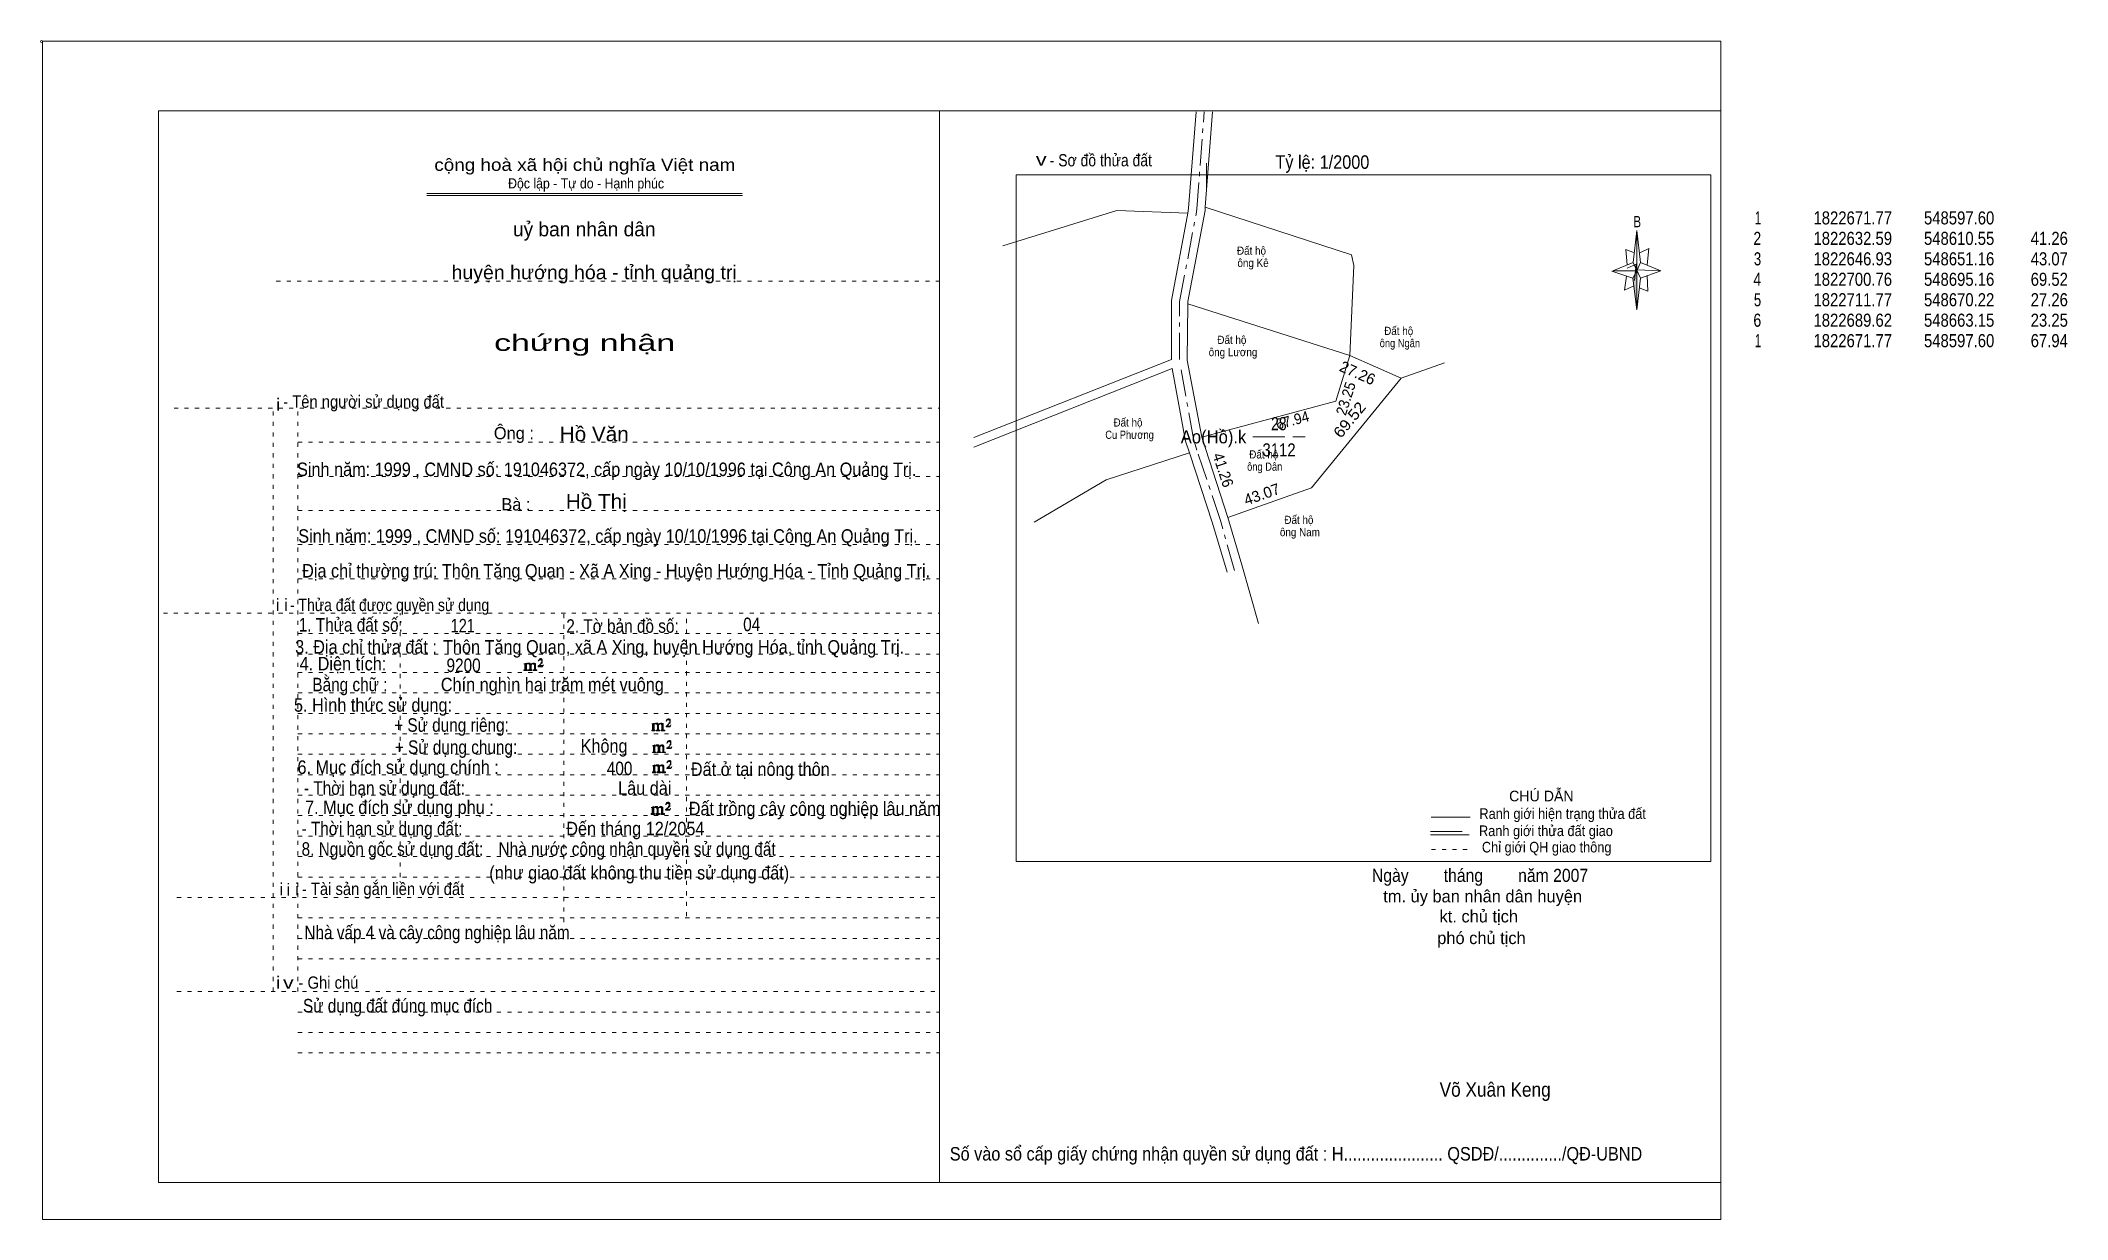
# Model space of a CAD drawing. Header units: centimetres. Extents: x -1.6 to 48, y -3.3 to 25.5.
import ezdxf
from ezdxf.enums import TextEntityAlignment as Align

# ---------------------------------------------------------------- set-up
doc = ezdxf.new("R2010")
doc.units = ezdxf.units.CM
doc.header["$LTSCALE"] = 0.13
for name, pattern in [('DOT_DASHED', [7.7, 5, -1.2, 0.3, -1.2]), ('DOTTED', [1.5, 0.3, -1.2]), ('LONG_DASHED', [7.5, 6, -1.5])]:
    doc.linetypes.add(name, pattern=pattern)
for name, color, linetype, lineweight in [('1', 7, 'DOTTED', 13), ('22', 7, 'Continuous', 13), ('33', 7, 'LONG_DASHED', 13), ('4', 7, 'Continuous', 13), ('5', 7, 'Continuous', 13), ('50', 7, 'Continuous', 13), ('53', 7, 'Continuous', 13)]:
    doc.layers.add(name, color=color, linetype=linetype, lineweight=lineweight)
for name, color, linetype in [('10', 7, 'Continuous'), ('23', 7, 'Continuous'), ('30', 7, 'Continuous')]:
    doc.layers.add(name, color=color, linetype=linetype)

msp = doc.modelspace()

# ---------------------------------------------------------------- hatches: boundary and pattern name
at = {"layer": '5'}
msp.add_hatch(color=256, dxfattribs=at).paths.add_polyline_path([(37.46, 19.87), (37.46, 18.91), (37.36, 19.69)])
at = {"layer": '50'}
for points in [[(10.27, 10.13), (10.27, 10.12), (10.27, 10.11), (10.25, 10.11), (10.24, 10.11), (10.24, 10.1), (10.33, 10.1), (10.33, 10.11), (10.32, 10.11), (10.31, 10.11), (10.31, 10.12), (10.31, 10.13), (10.31, 10.24), (10.31, 10.25), (10.32, 10.26), (10.34, 10.26), (10.35, 10.26), (10.36, 10.26), (10.37, 10.25), (10.39, 10.22), (10.39, 10.13), (10.37, 10.12), (10.37, 10.11), (10.36, 10.11), (10.35, 10.11), (10.35, 10.1), (10.44, 10.1), (10.44, 10.11), (10.43, 10.11), (10.42, 10.11), (10.42, 10.12), (10.42, 10.13), (10.42, 10.24), (10.44, 10.26), (10.45, 10.26), (10.46, 10.26), (10.49, 10.26), (10.49, 10.25), (10.5, 10.24), (10.5, 10.22), (10.5, 10.13), (10.5, 10.12), (10.49, 10.11), (10.49, 10.11), (10.47, 10.11), (10.47, 10.1), (10.56, 10.1), (10.56, 10.11), (10.55, 10.11), (10.54, 10.11), (10.53, 10.12), (10.53, 10.13), (10.53, 10.2), (10.53, 10.25), (10.53, 10.26), (10.52, 10.27), (10.5, 10.28), (10.47, 10.28), (10.46, 10.28), (10.44, 10.27), (10.41, 10.25), (10.41, 10.26), (10.4, 10.28), (10.39, 10.28), (10.37, 10.28), (10.35, 10.28), (10.34, 10.28), (10.32, 10.26), (10.31, 10.26), (10.31, 10.25), (10.31, 10.25), (10.31, 10.26), (10.31, 10.28), (10.24, 10.26), (10.24, 10.26), (10.25, 10.26), (10.27, 10.25), (10.27, 10.24), (10.27, 10.23)], [(10.69, 10.19), (10.72, 10.24), (10.72, 10.24), (10.71, 10.22), (10.69, 10.22), (10.68, 10.22), (10.63, 10.22), (10.66, 10.26), (10.67, 10.27), (10.69, 10.28), (10.69, 10.3), (10.69, 10.32), (10.69, 10.34), (10.69, 10.35), (10.69, 10.37), (10.68, 10.38), (10.67, 10.38), (10.66, 10.39), (10.65, 10.39), (10.63, 10.38), (10.63, 10.38), (10.62, 10.37), (10.61, 10.35), (10.59, 10.33), (10.61, 10.33), (10.61, 10.35), (10.62, 10.35), (10.63, 10.36), (10.65, 10.36), (10.66, 10.36), (10.67, 10.35), (10.68, 10.35), (10.68, 10.32), (10.68, 10.3), (10.66, 10.28), (10.66, 10.26), (10.65, 10.25), (10.59, 10.2), (10.59, 10.19)], [(13.39, 8.66), (13.39, 8.65), (13.39, 8.64), (13.38, 8.64), (13.37, 8.64), (13.37, 8.62), (13.45, 8.62), (13.45, 8.64), (13.44, 8.64), (13.43, 8.64), (13.43, 8.65), (13.43, 8.66), (13.43, 8.77), (13.43, 8.78), (13.44, 8.79), (13.47, 8.79), (13.48, 8.79), (13.49, 8.79), (13.5, 8.78), (13.51, 8.74), (13.51, 8.66), (13.5, 8.65), (13.5, 8.64), (13.49, 8.64), (13.48, 8.64), (13.48, 8.62), (13.57, 8.62), (13.57, 8.64), (13.55, 8.64), (13.54, 8.64), (13.54, 8.65), (13.54, 8.66), (13.54, 8.77), (13.57, 8.79), (13.58, 8.79), (13.59, 8.79), (13.61, 8.79), (13.61, 8.78), (13.62, 8.77), (13.62, 8.74), (13.62, 8.66), (13.62, 8.65), (13.61, 8.64), (13.61, 8.64), (13.6, 8.64), (13.6, 8.62), (13.69, 8.62), (13.69, 8.64), (13.67, 8.64), (13.66, 8.64), (13.65, 8.65), (13.65, 8.66), (13.65, 8.73), (13.65, 8.78), (13.65, 8.79), (13.64, 8.8), (13.62, 8.81), (13.6, 8.81), (13.59, 8.81), (13.57, 8.8), (13.53, 8.78), (13.53, 8.79), (13.52, 8.81), (13.51, 8.81), (13.5, 8.81), (13.48, 8.81), (13.47, 8.81), (13.44, 8.79), (13.43, 8.79), (13.43, 8.78), (13.43, 8.78), (13.43, 8.79), (13.43, 8.81), (13.37, 8.79), (13.37, 8.79), (13.38, 8.79), (13.39, 8.78), (13.39, 8.77), (13.39, 8.76)], [(13.82, 8.72), (13.84, 8.77), (13.84, 8.77), (13.83, 8.74), (13.82, 8.74), (13.81, 8.74), (13.75, 8.74), (13.79, 8.79), (13.8, 8.8), (13.82, 8.81), (13.82, 8.83), (13.82, 8.84), (13.82, 8.87), (13.82, 8.88), (13.82, 8.9), (13.81, 8.91), (13.8, 8.91), (13.79, 8.92), (13.77, 8.92), (13.75, 8.91), (13.75, 8.91), (13.74, 8.9), (13.73, 8.88), (13.72, 8.86), (13.73, 8.86), (13.73, 8.88), (13.74, 8.88), (13.75, 8.89), (13.77, 8.89), (13.79, 8.89), (13.8, 8.88), (13.81, 8.88), (13.81, 8.84), (13.81, 8.83), (13.79, 8.81), (13.79, 8.79), (13.77, 8.78), (13.72, 8.73), (13.72, 8.72)], [(13.41, 8.12), (13.41, 8.11), (13.41, 8.1), (13.4, 8.1), (13.39, 8.1), (13.39, 8.09), (13.48, 8.09), (13.48, 8.1), (13.47, 8.1), (13.45, 8.1), (13.45, 8.11), (13.45, 8.12), (13.45, 8.23), (13.45, 8.24), (13.47, 8.26), (13.49, 8.26), (13.5, 8.26), (13.51, 8.26), (13.52, 8.24), (13.53, 8.21), (13.53, 8.12), (13.52, 8.11), (13.52, 8.1), (13.51, 8.1), (13.5, 8.1), (13.5, 8.09), (13.59, 8.09), (13.59, 8.1), (13.58, 8.1), (13.57, 8.1), (13.57, 8.11), (13.57, 8.12), (13.57, 8.23), (13.59, 8.26), (13.6, 8.26), (13.61, 8.26), (13.63, 8.26), (13.63, 8.24), (13.64, 8.23), (13.64, 8.21), (13.64, 8.12), (13.64, 8.11), (13.63, 8.1), (13.63, 8.1), (13.62, 8.1), (13.62, 8.09), (13.71, 8.09), (13.71, 8.1), (13.7, 8.1), (13.69, 8.1), (13.67, 8.11), (13.67, 8.12), (13.67, 8.2), (13.67, 8.24), (13.67, 8.26), (13.66, 8.27), (13.64, 8.28), (13.62, 8.28), (13.61, 8.28), (13.59, 8.27), (13.55, 8.24), (13.55, 8.26), (13.54, 8.28), (13.53, 8.28), (13.52, 8.28), (13.5, 8.28), (13.49, 8.28), (13.47, 8.26), (13.45, 8.26), (13.45, 8.24), (13.45, 8.24), (13.45, 8.26), (13.45, 8.28), (13.39, 8.26), (13.39, 8.26), (13.4, 8.26), (13.41, 8.24), (13.41, 8.23), (13.41, 8.22)], [(13.84, 8.19), (13.86, 8.23), (13.86, 8.23), (13.85, 8.21), (13.84, 8.21), (13.83, 8.21), (13.77, 8.21), (13.81, 8.26), (13.82, 8.27), (13.84, 8.28), (13.84, 8.3), (13.84, 8.31), (13.84, 8.33), (13.84, 8.34), (13.84, 8.37), (13.83, 8.38), (13.82, 8.38), (13.81, 8.39), (13.8, 8.39), (13.77, 8.38), (13.77, 8.38), (13.76, 8.37), (13.75, 8.34), (13.74, 8.32), (13.75, 8.32), (13.75, 8.34), (13.76, 8.34), (13.77, 8.36), (13.8, 8.36), (13.81, 8.36), (13.82, 8.34), (13.83, 8.34), (13.83, 8.31), (13.83, 8.3), (13.81, 8.28), (13.81, 8.26), (13.8, 8.24), (13.74, 8.2), (13.74, 8.19)], [(13.41, 7.64), (13.41, 7.63), (13.41, 7.62), (13.4, 7.62), (13.39, 7.62), (13.39, 7.6), (13.47, 7.6), (13.47, 7.62), (13.46, 7.62), (13.45, 7.62), (13.45, 7.63), (13.45, 7.64), (13.45, 7.75), (13.45, 7.76), (13.46, 7.77), (13.49, 7.77), (13.5, 7.77), (13.51, 7.77), (13.52, 7.76), (13.53, 7.72), (13.53, 7.64), (13.52, 7.63), (13.52, 7.62), (13.51, 7.62), (13.5, 7.62), (13.5, 7.6), (13.59, 7.6), (13.59, 7.62), (13.57, 7.62), (13.56, 7.62), (13.56, 7.63), (13.56, 7.64), (13.56, 7.75), (13.59, 7.77), (13.6, 7.77), (13.61, 7.77), (13.63, 7.77), (13.63, 7.76), (13.64, 7.75), (13.64, 7.72), (13.64, 7.64), (13.64, 7.63), (13.63, 7.62), (13.63, 7.62), (13.62, 7.62), (13.62, 7.6), (13.71, 7.6), (13.71, 7.62), (13.69, 7.62), (13.68, 7.62), (13.67, 7.63), (13.67, 7.64), (13.67, 7.71), (13.67, 7.76), (13.67, 7.77), (13.66, 7.78), (13.64, 7.79), (13.62, 7.79), (13.61, 7.79), (13.59, 7.78), (13.55, 7.76), (13.55, 7.77), (13.54, 7.79), (13.53, 7.79), (13.52, 7.79), (13.5, 7.79), (13.49, 7.79), (13.46, 7.77), (13.45, 7.77), (13.45, 7.76), (13.45, 7.76), (13.45, 7.77), (13.45, 7.79), (13.39, 7.77), (13.39, 7.77), (13.4, 7.77), (13.41, 7.76), (13.41, 7.75), (13.41, 7.74)], [(13.84, 7.7), (13.86, 7.75), (13.86, 7.75), (13.85, 7.72), (13.84, 7.72), (13.83, 7.72), (13.77, 7.72), (13.81, 7.77), (13.82, 7.78), (13.84, 7.79), (13.84, 7.81), (13.84, 7.82), (13.84, 7.85), (13.84, 7.86), (13.84, 7.88), (13.83, 7.89), (13.82, 7.89), (13.81, 7.9), (13.79, 7.9), (13.77, 7.89), (13.77, 7.89), (13.76, 7.88), (13.75, 7.86), (13.74, 7.84), (13.75, 7.84), (13.75, 7.86), (13.76, 7.86), (13.77, 7.87), (13.79, 7.87), (13.81, 7.87), (13.82, 7.86), (13.83, 7.86), (13.83, 7.82), (13.83, 7.81), (13.81, 7.79), (13.81, 7.77), (13.79, 7.76), (13.74, 7.71), (13.74, 7.7)], [(13.38, 6.62), (13.38, 6.61), (13.38, 6.6), (13.37, 6.6), (13.36, 6.6), (13.36, 6.58), (13.44, 6.58), (13.44, 6.6), (13.43, 6.6), (13.42, 6.6), (13.42, 6.61), (13.42, 6.62), (13.42, 6.73), (13.42, 6.74), (13.43, 6.75), (13.46, 6.75), (13.47, 6.75), (13.48, 6.75), (13.49, 6.74), (13.5, 6.7), (13.5, 6.62), (13.49, 6.61), (13.49, 6.6), (13.48, 6.6), (13.47, 6.6), (13.47, 6.58), (13.56, 6.58), (13.56, 6.6), (13.54, 6.6), (13.53, 6.6), (13.53, 6.61), (13.53, 6.62), (13.53, 6.73), (13.56, 6.75), (13.57, 6.75), (13.58, 6.75), (13.6, 6.75), (13.6, 6.74), (13.61, 6.73), (13.61, 6.7), (13.61, 6.62), (13.61, 6.61), (13.6, 6.6), (13.6, 6.6), (13.59, 6.6), (13.59, 6.58), (13.68, 6.58), (13.68, 6.6), (13.66, 6.6), (13.65, 6.6), (13.64, 6.61), (13.64, 6.62), (13.64, 6.69), (13.64, 6.74), (13.64, 6.75), (13.63, 6.76), (13.61, 6.77), (13.59, 6.77), (13.58, 6.77), (13.56, 6.76), (13.52, 6.74), (13.52, 6.75), (13.51, 6.77), (13.5, 6.77), (13.49, 6.77), (13.47, 6.77), (13.46, 6.77), (13.43, 6.75), (13.42, 6.75), (13.42, 6.74), (13.42, 6.74), (13.42, 6.75), (13.42, 6.77), (13.36, 6.75), (13.36, 6.75), (13.37, 6.75), (13.38, 6.74), (13.38, 6.73), (13.38, 6.72)], [(13.81, 6.68), (13.83, 6.73), (13.83, 6.73), (13.82, 6.7), (13.81, 6.7), (13.8, 6.7), (13.74, 6.7), (13.78, 6.75), (13.79, 6.76), (13.81, 6.77), (13.81, 6.79), (13.81, 6.8), (13.81, 6.83), (13.81, 6.84), (13.81, 6.86), (13.8, 6.87), (13.79, 6.87), (13.78, 6.88), (13.76, 6.88), (13.74, 6.87), (13.74, 6.87), (13.73, 6.86), (13.72, 6.84), (13.71, 6.82), (13.72, 6.82), (13.72, 6.84), (13.73, 6.84), (13.74, 6.85), (13.76, 6.85), (13.78, 6.85), (13.79, 6.84), (13.8, 6.84), (13.8, 6.8), (13.8, 6.79), (13.78, 6.77), (13.78, 6.75), (13.76, 6.74), (13.71, 6.69), (13.71, 6.68)]]:
    msp.add_hatch(color=256, dxfattribs=at).paths.add_polyline_path(points)

# ---------------------------------------------------------------- linework, layer by layer
at = {"layer": '1', "linetype": 'Continuous'}
for p, q in [((1.31, -2.42), (1.31, 23.78)), ((1.31, 23.78), (39.51, 23.78)), ((20.41, -2.42), (20.41, 23.78)), ((39.51, -2.42), (39.51, 23.78)), ((7.87, 21.76), (15.58, 21.76)), ((7.87, 21.71), (15.59, 21.71)), ((37.36, 19.69), (36.85, 19.86)), ((1.31, -2.42), (39.51, -2.42))]:
    msp.add_line(p, q, dxfattribs=at)
at = {"layer": '1'}
for p, q in [((4.19, 19.61), (20.41, 19.61)), ((1.69, 16.51), (20.41, 16.51)), ((4.11, 2.25), (4.11, 16.51)), ((4.72, 2.25), (4.72, 16.51)), ((4.72, 15.68), (20.41, 15.68)), ((4.72, 14.84), (20.41, 14.84)), ((4.72, 14.01), (20.41, 14.01)), ((4.72, 13.18), (20.41, 13.18)), ((4.72, 12.34), (20.41, 12.34)), ((1.43, 11.5), (20.41, 11.5)), ((7.22, 5.05), (7.22, 11.5)), ((11.22, 3.95), (11.22, 11.5)), ((14.22, 4.09), (14.22, 11.5)), ((4.72, 11), (20.41, 11)), ((4.72, 10.5), (20.41, 10.5)), ((4.72, 10.05), (20.41, 10.05)), ((4.72, 9.55), (20.41, 9.55)), ((4.72, 9.05), (20.41, 9.05)), ((4.72, 8.55), (20.41, 8.55)), ((4.72, 8.05), (20.41, 8.05)), ((4.72, 7.55), (20.41, 7.55)), ((4.72, 7.05), (20.41, 7.05)), ((4.72, 6.55), (20.41, 6.55)), ((4.72, 6.05), (20.41, 6.05)), ((4.72, 5.55), (20.41, 5.55)), ((4.72, 5.05), (20.41, 5.05)), ((1.76, 4.55), (20.41, 4.55)), ((4.72, 4.05), (20.41, 4.05)), ((4.72, 3.55), (20.41, 3.55)), ((4.72, 3.05), (20.41, 3.05)), ((1.76, 2.25), (20.41, 2.25)), ((4.72, 1.75), (20.41, 1.75)), ((4.72, 1.25), (20.41, 1.25)), ((4.72, 0.75), (20.41, 0.75))]:
    msp.add_line(p, q, dxfattribs=at)
at = {"layer": '1', "linetype": 'Continuous'}
msp.add_lwpolyline([(-1.53, -3.32), (39.51, -3.32), (39.51, 25.48), (-1.53, 25.48)], close=True, dxfattribs=at)
msp.add_lwpolyline([(37.37, 19.49), (37.16, 19.39), (37.21, 19.74)], dxfattribs=at)
at = {"layer": '22'}
for p, q in [((26.9, 21.42), (27.08, 23.75)), ((26.48, 19.06), (30.44, 17.8)), ((21.25, 15.79), (26.08, 17.7)), ((21.25, 15.56), (26.1, 17.48)), ((30.44, 17.8), (31.7, 17.24)), ((31.7, 17.24), (32.76, 17.62)), ((27.46, 13.84), (26.82, 15.8))]:
    msp.add_line(p, q, dxfattribs=at)
for points in [[(26.48, 21.28), (26.5, 21.4), (26.68, 23.75)], [(26.48, 21.28), (24.74, 21.34), (21.96, 20.48)], [(26.48, 19.06), (26.48, 19.12), (26.9, 21.34), (26.9, 21.42)], [(30.44, 17.8), (30.54, 20), (30.48, 20.26), (26.9, 21.42)], [(26.08, 17.7), (26.08, 19.14), (26.48, 21.28)], [(26.82, 15.8), (26.82, 15.8), (26.46, 17.68), (26.48, 19.06)], [(26.52, 15.42), (26.42, 15.7), (26.1, 17.48)], [(26.82, 15.8), (30.1, 16.68), (30.44, 17.8)], [(27.46, 13.84), (29.5, 14.56), (31.7, 17.24)], [(26.52, 15.42), (24.48, 14.76), (22.72, 13.72)], [(27.44, 12.5), (27.08, 13.7), (26.52, 15.42)], [(28.21, 11.25), (27.8, 12.68), (27.46, 13.84)]]:
    msp.add_lwpolyline(points, dxfattribs=at)
at = {"layer": '22', "linetype": 'DOT_DASHED'}
for points in [[(26.68, 21.24), (26.7, 21.38), (26.88, 23.75)], [(26.28, 17.7), (26.28, 19.12), (26.68, 21.24)], [(26.7, 15.48), (26.62, 15.76), (26.3, 17.52)], [(27.62, 12.54), (27.28, 13.76), (26.7, 15.48)]]:
    msp.add_lwpolyline(points, dxfattribs=at)
at = {"layer": '33'}
msp.add_line((28.07, 15.81), (29.35, 15.81), dxfattribs=at)
at = {"layer": '4'}
for p, q in [((32.43, 6.51), (33.38, 6.51)), ((32.41, 6.08), (33.36, 6.08))]:
    msp.add_line(p, q, dxfattribs=at)
at = {"layer": '4', "linetype": 'LONG_DASHED'}
msp.add_line((32.41, 6.16), (33.36, 6.16), dxfattribs=at)
at = {"layer": '4', "linetype": 'DOTTED'}
msp.add_line((32.44, 5.72), (33.43, 5.72), dxfattribs=at)
at = {"layer": '4'}
msp.add_lwpolyline([(22.28, 22.21), (39.27, 22.21), (39.27, 5.43), (22.28, 5.43)], close=True, dxfattribs=at)
msp.add_circle((-1.55, 25.47), 0.025, dxfattribs=at)
at = {"layer": '5'}
for p, q in [((37.37, 20.07), (37.46, 20.85)), ((37.55, 20.07), (38.05, 19.87)), ((37.55, 19.69), (37.46, 18.91)), ((37.73, 19.37), (37.52, 19.45)), ((37.71, 19.75), (37.73, 19.37))]:
    msp.add_line(p, q, dxfattribs=at)
for points in [[(37.46, 20.85), (37.55, 20.07), (37.46, 19.87)], [(37.46, 19.87), (36.87, 19.87), (37.37, 20.07), (37.55, 19.69), (38.05, 19.87), (37.46, 19.89)], [(37.46, 19.87), (37.46, 18.91), (37.36, 19.69)]]:
    msp.add_lwpolyline(points, close=True, dxfattribs=at)
for points in [[(37.4, 20.31), (37.19, 20.39), (37.22, 20.01)], [(37.53, 20.31), (37.75, 20.41), (37.71, 20.01)], [(37.46, 19.87), (37.37, 20.07), (36.87, 19.87)], [(37.22, 19.93), (37.44, 20.03), (37.4, 19.63)], [(37.46, 19.87), (37.55, 19.69), (38.05, 19.87)]]:
    msp.add_lwpolyline(points, dxfattribs=at)
at = {"layer": '50'}
for points in [[(10.27, 10.13), (10.27, 10.12), (10.27, 10.11), (10.25, 10.11), (10.24, 10.11), (10.24, 10.1), (10.33, 10.1), (10.33, 10.11), (10.32, 10.11), (10.31, 10.11), (10.31, 10.12), (10.31, 10.13), (10.31, 10.24), (10.31, 10.25), (10.32, 10.26), (10.34, 10.26), (10.35, 10.26), (10.36, 10.26), (10.37, 10.25), (10.39, 10.22), (10.39, 10.13), (10.37, 10.12), (10.37, 10.11), (10.36, 10.11), (10.35, 10.11), (10.35, 10.1), (10.44, 10.1), (10.44, 10.11), (10.43, 10.11), (10.42, 10.11), (10.42, 10.12), (10.42, 10.13), (10.42, 10.24), (10.44, 10.26), (10.45, 10.26), (10.46, 10.26), (10.49, 10.26), (10.49, 10.25), (10.5, 10.24), (10.5, 10.22), (10.5, 10.13), (10.5, 10.12), (10.49, 10.11), (10.49, 10.11), (10.47, 10.11), (10.47, 10.1), (10.56, 10.1), (10.56, 10.11), (10.55, 10.11), (10.54, 10.11), (10.53, 10.12), (10.53, 10.13), (10.53, 10.2), (10.53, 10.25), (10.53, 10.26), (10.52, 10.27), (10.5, 10.28), (10.47, 10.28), (10.46, 10.28), (10.44, 10.27), (10.41, 10.25), (10.41, 10.26), (10.4, 10.28), (10.39, 10.28), (10.37, 10.28), (10.35, 10.28), (10.34, 10.28), (10.32, 10.26), (10.31, 10.26), (10.31, 10.25), (10.31, 10.25), (10.31, 10.26), (10.31, 10.28), (10.24, 10.26), (10.24, 10.26), (10.25, 10.26), (10.27, 10.25), (10.27, 10.24), (10.27, 10.23)], [(10.69, 10.19), (10.72, 10.24), (10.72, 10.24), (10.71, 10.22), (10.69, 10.22), (10.68, 10.22), (10.63, 10.22), (10.66, 10.26), (10.67, 10.27), (10.69, 10.28), (10.69, 10.3), (10.69, 10.32), (10.69, 10.34), (10.69, 10.35), (10.69, 10.37), (10.68, 10.38), (10.67, 10.38), (10.66, 10.39), (10.65, 10.39), (10.63, 10.38), (10.63, 10.38), (10.62, 10.37), (10.61, 10.35), (10.59, 10.33), (10.61, 10.33), (10.61, 10.35), (10.62, 10.35), (10.63, 10.36), (10.65, 10.36), (10.66, 10.36), (10.67, 10.35), (10.68, 10.35), (10.68, 10.32), (10.68, 10.3), (10.66, 10.28), (10.66, 10.26), (10.65, 10.25), (10.59, 10.2), (10.59, 10.19)], [(13.39, 8.66), (13.39, 8.65), (13.39, 8.64), (13.38, 8.64), (13.37, 8.64), (13.37, 8.62), (13.45, 8.62), (13.45, 8.64), (13.44, 8.64), (13.43, 8.64), (13.43, 8.65), (13.43, 8.66), (13.43, 8.77), (13.43, 8.78), (13.44, 8.79), (13.47, 8.79), (13.48, 8.79), (13.49, 8.79), (13.5, 8.78), (13.51, 8.74), (13.51, 8.66), (13.5, 8.65), (13.5, 8.64), (13.49, 8.64), (13.48, 8.64), (13.48, 8.62), (13.57, 8.62), (13.57, 8.64), (13.55, 8.64), (13.54, 8.64), (13.54, 8.65), (13.54, 8.66), (13.54, 8.77), (13.57, 8.79), (13.58, 8.79), (13.59, 8.79), (13.61, 8.79), (13.61, 8.78), (13.62, 8.77), (13.62, 8.74), (13.62, 8.66), (13.62, 8.65), (13.61, 8.64), (13.61, 8.64), (13.6, 8.64), (13.6, 8.62), (13.69, 8.62), (13.69, 8.64), (13.67, 8.64), (13.66, 8.64), (13.65, 8.65), (13.65, 8.66), (13.65, 8.73), (13.65, 8.78), (13.65, 8.79), (13.64, 8.8), (13.62, 8.81), (13.6, 8.81), (13.59, 8.81), (13.57, 8.8), (13.53, 8.78), (13.53, 8.79), (13.52, 8.81), (13.51, 8.81), (13.5, 8.81), (13.48, 8.81), (13.47, 8.81), (13.44, 8.79), (13.43, 8.79), (13.43, 8.78), (13.43, 8.78), (13.43, 8.79), (13.43, 8.81), (13.37, 8.79), (13.37, 8.79), (13.38, 8.79), (13.39, 8.78), (13.39, 8.77), (13.39, 8.76)], [(13.82, 8.72), (13.84, 8.77), (13.84, 8.77), (13.83, 8.74), (13.82, 8.74), (13.81, 8.74), (13.75, 8.74), (13.79, 8.79), (13.8, 8.8), (13.82, 8.81), (13.82, 8.83), (13.82, 8.84), (13.82, 8.87), (13.82, 8.88), (13.82, 8.9), (13.81, 8.91), (13.8, 8.91), (13.79, 8.92), (13.77, 8.92), (13.75, 8.91), (13.75, 8.91), (13.74, 8.9), (13.73, 8.88), (13.72, 8.86), (13.73, 8.86), (13.73, 8.88), (13.74, 8.88), (13.75, 8.89), (13.77, 8.89), (13.79, 8.89), (13.8, 8.88), (13.81, 8.88), (13.81, 8.84), (13.81, 8.83), (13.79, 8.81), (13.79, 8.79), (13.77, 8.78), (13.72, 8.73), (13.72, 8.72)], [(13.41, 8.12), (13.41, 8.11), (13.41, 8.1), (13.4, 8.1), (13.39, 8.1), (13.39, 8.09), (13.48, 8.09), (13.48, 8.1), (13.47, 8.1), (13.45, 8.1), (13.45, 8.11), (13.45, 8.12), (13.45, 8.23), (13.45, 8.24), (13.47, 8.26), (13.49, 8.26), (13.5, 8.26), (13.51, 8.26), (13.52, 8.24), (13.53, 8.21), (13.53, 8.12), (13.52, 8.11), (13.52, 8.1), (13.51, 8.1), (13.5, 8.1), (13.5, 8.09), (13.59, 8.09), (13.59, 8.1), (13.58, 8.1), (13.57, 8.1), (13.57, 8.11), (13.57, 8.12), (13.57, 8.23), (13.59, 8.26), (13.6, 8.26), (13.61, 8.26), (13.63, 8.26), (13.63, 8.24), (13.64, 8.23), (13.64, 8.21), (13.64, 8.12), (13.64, 8.11), (13.63, 8.1), (13.63, 8.1), (13.62, 8.1), (13.62, 8.09), (13.71, 8.09), (13.71, 8.1), (13.7, 8.1), (13.69, 8.1), (13.67, 8.11), (13.67, 8.12), (13.67, 8.2), (13.67, 8.24), (13.67, 8.26), (13.66, 8.27), (13.64, 8.28), (13.62, 8.28), (13.61, 8.28), (13.59, 8.27), (13.55, 8.24), (13.55, 8.26), (13.54, 8.28), (13.53, 8.28), (13.52, 8.28), (13.5, 8.28), (13.49, 8.28), (13.47, 8.26), (13.45, 8.26), (13.45, 8.24), (13.45, 8.24), (13.45, 8.26), (13.45, 8.28), (13.39, 8.26), (13.39, 8.26), (13.4, 8.26), (13.41, 8.24), (13.41, 8.23), (13.41, 8.22)], [(13.84, 8.19), (13.86, 8.23), (13.86, 8.23), (13.85, 8.21), (13.84, 8.21), (13.83, 8.21), (13.77, 8.21), (13.81, 8.26), (13.82, 8.27), (13.84, 8.28), (13.84, 8.3), (13.84, 8.31), (13.84, 8.33), (13.84, 8.34), (13.84, 8.37), (13.83, 8.38), (13.82, 8.38), (13.81, 8.39), (13.8, 8.39), (13.77, 8.38), (13.77, 8.38), (13.76, 8.37), (13.75, 8.34), (13.74, 8.32), (13.75, 8.32), (13.75, 8.34), (13.76, 8.34), (13.77, 8.36), (13.8, 8.36), (13.81, 8.36), (13.82, 8.34), (13.83, 8.34), (13.83, 8.31), (13.83, 8.3), (13.81, 8.28), (13.81, 8.26), (13.8, 8.24), (13.74, 8.2), (13.74, 8.19)], [(13.41, 7.64), (13.41, 7.63), (13.41, 7.62), (13.4, 7.62), (13.39, 7.62), (13.39, 7.6), (13.47, 7.6), (13.47, 7.62), (13.46, 7.62), (13.45, 7.62), (13.45, 7.63), (13.45, 7.64), (13.45, 7.75), (13.45, 7.76), (13.46, 7.77), (13.49, 7.77), (13.5, 7.77), (13.51, 7.77), (13.52, 7.76), (13.53, 7.72), (13.53, 7.64), (13.52, 7.63), (13.52, 7.62), (13.51, 7.62), (13.5, 7.62), (13.5, 7.6), (13.59, 7.6), (13.59, 7.62), (13.57, 7.62), (13.56, 7.62), (13.56, 7.63), (13.56, 7.64), (13.56, 7.75), (13.59, 7.77), (13.6, 7.77), (13.61, 7.77), (13.63, 7.77), (13.63, 7.76), (13.64, 7.75), (13.64, 7.72), (13.64, 7.64), (13.64, 7.63), (13.63, 7.62), (13.63, 7.62), (13.62, 7.62), (13.62, 7.6), (13.71, 7.6), (13.71, 7.62), (13.69, 7.62), (13.68, 7.62), (13.67, 7.63), (13.67, 7.64), (13.67, 7.71), (13.67, 7.76), (13.67, 7.77), (13.66, 7.78), (13.64, 7.79), (13.62, 7.79), (13.61, 7.79), (13.59, 7.78), (13.55, 7.76), (13.55, 7.77), (13.54, 7.79), (13.53, 7.79), (13.52, 7.79), (13.5, 7.79), (13.49, 7.79), (13.46, 7.77), (13.45, 7.77), (13.45, 7.76), (13.45, 7.76), (13.45, 7.77), (13.45, 7.79), (13.39, 7.77), (13.39, 7.77), (13.4, 7.77), (13.41, 7.76), (13.41, 7.75), (13.41, 7.74)], [(13.84, 7.7), (13.86, 7.75), (13.86, 7.75), (13.85, 7.72), (13.84, 7.72), (13.83, 7.72), (13.77, 7.72), (13.81, 7.77), (13.82, 7.78), (13.84, 7.79), (13.84, 7.81), (13.84, 7.82), (13.84, 7.85), (13.84, 7.86), (13.84, 7.88), (13.83, 7.89), (13.82, 7.89), (13.81, 7.9), (13.79, 7.9), (13.77, 7.89), (13.77, 7.89), (13.76, 7.88), (13.75, 7.86), (13.74, 7.84), (13.75, 7.84), (13.75, 7.86), (13.76, 7.86), (13.77, 7.87), (13.79, 7.87), (13.81, 7.87), (13.82, 7.86), (13.83, 7.86), (13.83, 7.82), (13.83, 7.81), (13.81, 7.79), (13.81, 7.77), (13.79, 7.76), (13.74, 7.71), (13.74, 7.7)], [(13.38, 6.62), (13.38, 6.61), (13.38, 6.6), (13.37, 6.6), (13.36, 6.6), (13.36, 6.58), (13.44, 6.58), (13.44, 6.6), (13.43, 6.6), (13.42, 6.6), (13.42, 6.61), (13.42, 6.62), (13.42, 6.73), (13.42, 6.74), (13.43, 6.75), (13.46, 6.75), (13.47, 6.75), (13.48, 6.75), (13.49, 6.74), (13.5, 6.7), (13.5, 6.62), (13.49, 6.61), (13.49, 6.6), (13.48, 6.6), (13.47, 6.6), (13.47, 6.58), (13.56, 6.58), (13.56, 6.6), (13.54, 6.6), (13.53, 6.6), (13.53, 6.61), (13.53, 6.62), (13.53, 6.73), (13.56, 6.75), (13.57, 6.75), (13.58, 6.75), (13.6, 6.75), (13.6, 6.74), (13.61, 6.73), (13.61, 6.7), (13.61, 6.62), (13.61, 6.61), (13.6, 6.6), (13.6, 6.6), (13.59, 6.6), (13.59, 6.58), (13.68, 6.58), (13.68, 6.6), (13.66, 6.6), (13.65, 6.6), (13.64, 6.61), (13.64, 6.62), (13.64, 6.69), (13.64, 6.74), (13.64, 6.75), (13.63, 6.76), (13.61, 6.77), (13.59, 6.77), (13.58, 6.77), (13.56, 6.76), (13.52, 6.74), (13.52, 6.75), (13.51, 6.77), (13.5, 6.77), (13.49, 6.77), (13.47, 6.77), (13.46, 6.77), (13.43, 6.75), (13.42, 6.75), (13.42, 6.74), (13.42, 6.74), (13.42, 6.75), (13.42, 6.77), (13.36, 6.75), (13.36, 6.75), (13.37, 6.75), (13.38, 6.74), (13.38, 6.73), (13.38, 6.72)], [(13.81, 6.68), (13.83, 6.73), (13.83, 6.73), (13.82, 6.7), (13.81, 6.7), (13.8, 6.7), (13.74, 6.7), (13.78, 6.75), (13.79, 6.76), (13.81, 6.77), (13.81, 6.79), (13.81, 6.8), (13.81, 6.83), (13.81, 6.84), (13.81, 6.86), (13.8, 6.87), (13.79, 6.87), (13.78, 6.88), (13.76, 6.88), (13.74, 6.87), (13.74, 6.87), (13.73, 6.86), (13.72, 6.84), (13.71, 6.82), (13.72, 6.82), (13.72, 6.84), (13.73, 6.84), (13.74, 6.85), (13.76, 6.85), (13.78, 6.85), (13.79, 6.84), (13.8, 6.84), (13.8, 6.8), (13.8, 6.79), (13.78, 6.77), (13.78, 6.75), (13.76, 6.74), (13.71, 6.69), (13.71, 6.68)]]:
    msp.add_lwpolyline(points, close=True, dxfattribs=at)
at = {"layer": '53'}
msp.add_line((26.94, 21.9), (26.94, 22.5), dxfattribs=at)

# ---------------------------------------------------------------- texts
at = {"layer": '1'}
for s, height, width, p in [('cộng hoà xã hội chủ nghĩa Việt nam', 0.3, 1.15, (11.735, 22.31)), ('v', 0.3, 1.3, (22.895, 22.44)), ('- Sơ đồ thửa đất ', 0.3, 0.85, (24.4, 22.42)), ('Độc lập - Tự do - Hạnh phúc', 0.25, 0.9, (11.765, 21.88)), ('chứng nhận', 0.4, 1.55, (11.73, 17.91)), ('- Tên người sử dụng đất', 0.3, 0.9, (6.325, 16.52)), ('- Thửa đất được quyền sử dụng', 0.3, 0.85, (6.96, 11.55)), ('- Tài sản gắn liền với đất ', 0.3, 0.9, (6.85, 4.61)), ('v', 0.3, 1.3, (4.485, 2.32)), ('- Ghi chú', 0.3, 0.9, (5.465, 2.32))]:
    msp.add_text(s, height=height, dxfattribs=dict(at, width=width)).set_placement(p, align=Align.CENTER)
for s, height, p in [('uỷ ban nhân dân', 0.35, (11.72, 20.71)), ('i', 0.3, (4.235, 16.45)), ('i', 0.3, (4.225, 11.55)), ('i', 0.3, (4.425, 11.55)), ('i', 0.3, (4.315, 4.6)), ('i', 0.3, (4.485, 4.59)), ('i', 0.3, (4.695, 4.6)), ('i', 0.3, (4.235, 2.32))]:
    msp.add_text(s, height=height, dxfattribs=at).set_placement(p, align=Align.CENTER)
at = {"layer": '10', "width": 0.9}
msp.add_text('Võ Xuân Keng', height=0.35, dxfattribs=at).set_placement((33.995, -0.32), align=Align.CENTER)
at = {"layer": '23'}
for s, width, p in [('Đất hộ ', 0.9, (28.07, 20.26)), ('ông Kê', 0.9, (28.075, 19.96)), ('Đất hộ ', 0.9, (31.67, 18.3)), ('ông Lương', 0.9, (27.585, 17.78)), ('Đất hộ ', 0.9, (27.59, 18.08)), ('ông Ngân', 0.85, (31.665, 18)), ('Cu Phương', 0.85, (25.055, 15.76)), ('Đất hộ ', 0.9, (25.05, 16.06)), ('Đất hộ ', 0.9, (28.37, 15.28)), ('ông Dân', 0.85, (28.36, 14.98)), ('Đất hộ ', 0.9, (29.23, 13.68)), ('ông Nam', 0.9, (29.22, 13.38))]:
    msp.add_text(s, height=0.2, dxfattribs=dict(at, width=width)).set_placement(p, align=Align.CENTER)
at = {"layer": '30'}
for s, width, p in [('1', 0.65, (40.5, 21)), ('1822671.77', 0.85, (43.7, 21)), ('548597.60', 0.85, (46.2, 21)), ('548597.60', 0.85, (46.2, 21)), ('2', 0.8, (40.5, 20.5)), ('1822632.59', 0.85, (43.7, 20.5)), ('548610.55', 0.85, (46.2, 20.5)), ('41.26', 0.85, (48, 20.5)), ('3', 0.75, (40.5, 20)), ('1822646.93', 0.85, (43.7, 20)), ('548651.16', 0.85, (46.2, 20)), ('43.07', 0.85, (48, 20)), ('4', 0.8, (40.5, 19.5)), ('1822700.76', 0.85, (43.7, 19.5)), ('548695.16', 0.85, (46.2, 19.5)), ('69.52', 0.85, (48, 19.5)), ('5', 0.75, (40.5, 19)), ('1822711.77', 0.85, (43.7, 19)), ('548670.22', 0.85, (46.2, 19)), ('27.26', 0.85, (48, 19)), ('6', 0.8, (40.5, 18.5)), ('1822689.62', 0.85, (43.7, 18.5)), ('548663.15', 0.85, (46.2, 18.5)), ('23.25', 0.85, (48, 18.5)), ('1', 0.65, (40.5, 18)), ('1822671.77', 0.85, (43.7, 18)), ('548597.60', 0.85, (46.2, 18)), ('67.94', 0.85, (48, 18))]:
    msp.add_text(s, height=0.32, dxfattribs=dict(at, width=width)).set_placement(p, align=Align.RIGHT)
for s, rotation, p in [('27.26', 336.18, (30.576, 17.247)), ('43.07', 19.449, (28.335, 14.277))]:
    msp.add_text(s, height=0.27, rotation=rotation, dxfattribs=at).set_placement(p, align=Align.CENTER)
for s, height, rotation, width, p in [('23.25', 0.26, 72.298, 0.95, (30.466, 16.706)), ('67.94', 0.26, 15.233, 0.95, (29.071, 16.089)), ('69.52', 0.27, 50.738, 1.1, (30.538, 16.14)), ('41.26', 0.27, 288.29, 0.95, (27.216, 14.957))]:
    msp.add_text(s, height=height, rotation=rotation, dxfattribs=dict(at, width=width)).set_placement(p, align=Align.CENTER)
at = {"layer": '33', "width": 0.95}
msp.add_text('Ao(Hồ).k', height=0.32, dxfattribs=at).set_placement((27.91, 15.65), align=Align.RIGHT)
at = {"layer": '33'}
for s, width, p in [('28', 0.8, (28.705, 15.97)), ('3112', 0.85, (28.71, 15.33))]:
    msp.add_text(s, height=0.32, dxfattribs=dict(at, width=width)).set_placement(p, align=Align.CENTER)
at = {"layer": '4', "width": 0.9}
for s, height, p in [('Tỷ lệ: 1/2000', 0.33, (29.77, 22.36)), ('Ranh giới hiện trạng thửa đất', 0.2591, (35.645, 6.47)), ('Ranh giới thửa đất giao ', 0.2591, (35.28, 6.05)), ('Chỉ giới QH giao thông', 0.2591, (35.255, 5.65))]:
    msp.add_text(s, height=height, dxfattribs=at).set_placement(p, align=Align.CENTER)
at = {"layer": '4'}
msp.add_text('CHÚ DẪN', height=0.2591, dxfattribs=at).set_placement((35.125, 6.9), align=Align.CENTER)
at = {"layer": '5', "width": 0.75}
msp.add_text('B', height=0.276, dxfattribs=at).set_placement((37.47, 20.93), align=Align.CENTER)
at = {"layer": '50'}
for s, height, width, p in [('  huyện hướng hóa - tỉnh quảng trị', 0.34, 1.05, (11.83, 19.66)), ('Hồ Văn', 0.36, 1.05, (11.965, 15.7)), ('Sinh năm: 1999 , CMND số: 191046372, cấp ngày 10/10/1996 tại Công An Quảng Trị.', 0.33, 0.9, (12.27, 14.85)), ('Hồ Thị', 0.36, 1.05, (12.015, 14.05)), ('Sinh năm: 1999 , CMND số: 191046372, cấp ngày 10/10/1996 tại Công An Quảng Trị.', 0.33, 0.9, (12.3, 13.22)), ('Địa chỉ thường trú: Thôn Tăng Quan - Xã A Xing - Huyện Hướng Hóa - Tỉnh Quảng Trị.', 0.33, 0.9, (12.5, 12.37)), ('1. Thửa đất số:  ', 0.33, 0.85, (6.115, 11.05)), ('121', 0.33, 0.8, (8.75, 11.03)), ('2. Tờ bản đồ số:  ', 0.33, 0.85, (12.76, 11.02)), ('04', 0.33, 0.85, (15.815, 11.06)), ('3. Địa chỉ thửa đất : ', 0.33, 0.9, (6.44, 10.51)), ('4. Diện tích: ', 0.33, 0.9, (5.875, 10.1)), ('Thôn Tăng Quan, xã A Xing, huyện Hướng Hóa, tỉnh Quảng Trị.', 0.33, 0.9, (13.905, 10.51)), ('Bằng chữ :', 0.33, 0.85, (5.99, 9.59)), ('Chín nghìn hai trăm mét vuông', 0.33, 0.9, (10.94, 9.59)), ('9200', 0.33, 0.85, (8.77, 10.06)), ('5. Hình thức sử dụng:', 0.33, 0.9, (6.555, 9.09)), ('+ Sử dụng riêng:', 0.33, 0.85, (8.475, 8.6)), ('Không', 0.33, 0.9, (12.205, 8.09)), ('6. Mục đích sử dụng chính :', 0.33, 0.9, (7.17, 7.57)), ('+ Sử dụng chung:', 0.33, 0.85, (8.585, 8.06)), ('400', 0.33, 0.85, (12.585, 7.54)), ('Đất ở tại nông thôn', 0.33, 0.9, (16.025, 7.52)), ('- Thời hạn sử dụng đất:', 0.33, 0.85, (6.835, 7.06)), ('7. Mục đích sử dụng phụ :', 0.33, 0.9, (7.2, 6.59)), ('Lâu dài', 0.33, 0.9, (13.2, 7.06)), ('Đất trồng cây công nghiệp lâu năm', 0.33, 0.9, (17.355, 6.56)), ('- Thời hạn sử dụng đất:', 0.33, 0.85, (6.775, 6.07)), ('Đến tháng 12/2054', 0.33, 0.9, (12.97, 6.07)), ('8. Nguồn gốc sử dụng đất:', 0.33, 0.85, (7.03, 5.57)), ('Nhà nước công nhận quyền sử dụng đất ', 0.33, 0.85, (13.065, 5.57)), ('(như giao đất không thu tiền sử dụng đất)', 0.33, 0.9, (13.065, 4.99)), ('Ngày        tháng        năm 2007', 0.32, 0.9, (33.625, 4.93)), ('Nhà vấp 4 và cây công nghiệp lâu năm', 0.33, 0.85, (8.12, 3.53)), ('Sử dụng đất đúng mục đích ', 0.33, 0.85, (7.21, 1.74)), ('Số vào sổ cấp giấy chứng nhận quyền sử dụng đất : H...................... QSDĐ/............../QĐ-UBND', 0.33, 0.9, (29.125, -1.88))]:
    msp.add_text(s, height=height, dxfattribs=dict(at, width=width)).set_placement(p, align=Align.CENTER)
for s, p in [('Ông :', (10, 15.75)), ('Bà :', (10.05, 14.01)), ('tm. ủy ban nhân dân huyện ', (33.745, 4.43)), ('kt. chủ tịch', (33.595, 3.94)), ('phó chủ tịch', (33.66, 3.41))]:
    msp.add_text(s, height=0.3, dxfattribs=at).set_placement(p, align=Align.CENTER)

doc.saveas('drawing.dxf')
